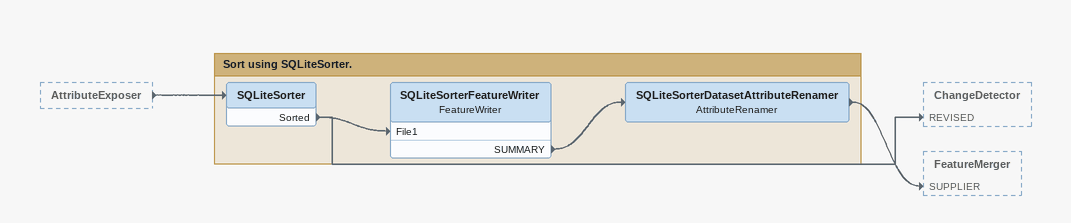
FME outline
AttributeExposer [outside]
    -> SQLiteSorter

Bookmark: Sort using SQLiteSorter.
SQLiteSorter
    Sorted -> ChangeDetector [REVISED]
    Sorted -> SQLiteSorterFeatureWriter [File1]
SQLiteSorterFeatureWriter: FeatureWriter
    SUMMARY -> SQLiteSorterDatasetAttributeRenamer
SQLiteSorterDatasetAttributeRenamer: AttributeRenamer
    -> FeatureMerger [SUPPLIER]
